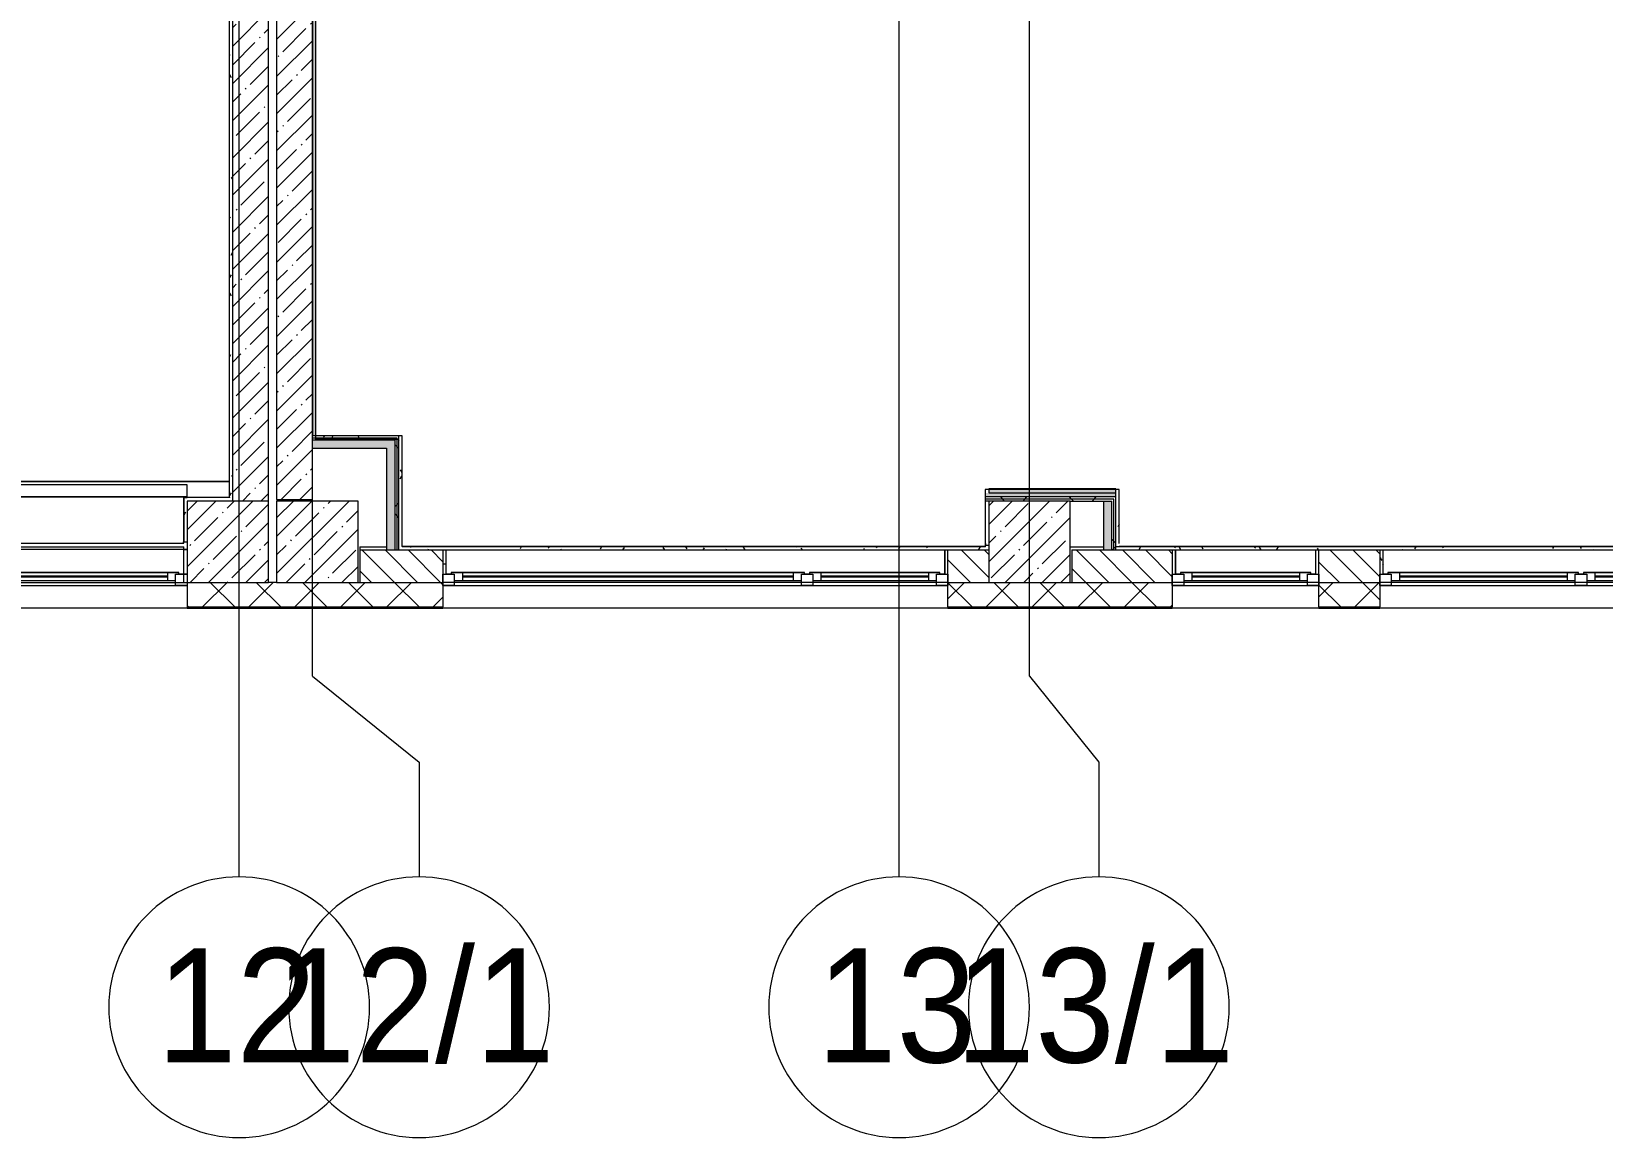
# Model space of a CAD drawing. Header units: millimetres. Extents: x -625 to 415037, y -3642 to 102118.
# Drawn here: x 185807 to 195449, y 71033 to 77822 of the extents above; entities that cross this region are included whole.
import ezdxf

# ---------------------------------------------------------------- set-up
doc = ezdxf.new("R2010")
doc.units = ezdxf.units.MM
doc.linetypes.add('Осевая', pattern=[6350, 1270, -952.5, 3175, -952.5])
for name, color, linetype, lineweight in [('A-GLAZ', 7, 'Continuous', 9), ('A-GLAZ-1', 7, 'Continuous', 5), ('A-WALL', 7, 'Continuous', 5), ('I-WALL', 7, 'Continuous', 5), ('S-COLS', 7, 'Continuous', 9), ('S-COLS-1', 7, 'Continuous', 5), ('Оси', 7, 'Continuous', 9), ('Оси-1', 7, 'Continuous', 20), ('Оси-2', 7, 'Осевая', 9)]:
    doc.layers.add(name, color=color, linetype=linetype, lineweight=lineweight)
doc.layers.add('A-WALL-1', color=9, linetype='Continuous', lineweight=5, true_color=0x808080)
doc.layers.add('A-WALL-FNSH-1', color=9, linetype='Continuous', lineweight=5, true_color=0x808080)
doc.styles.add('Arial', font='arial.ttf', dxfattribs={"width": 0.9, "height": 700})
pattern_1 = [(45, (148772.12, 0), (-114.04925, 114.04925), []), (45, (148886.17, 0), (-114.04925, 114.04925), [201.612, -40.322, 6.706, -33.617])]
pattern_2 = [(135, (148772.12, 0), (-70.71068, -70.71068), [])]
pattern_3 = [(0, (148772.123, 0), (243.84, 60.96), [20.117, -162.763, 20.117, -162.763, -975.36]), (0, (148772.123, 0), (243.84, 60.96), [-365.76, 20.117, -345.643, 20.117, -162.763, -426.72]), (0, (148772.123, 0), (243.84, 60.96), [-914.4, 20.117, -101.803, 20.117, -284.683]), (120, (148863.563, 30.48), (-174.71291, 180.691634), [20.117, -162.763, 20.117, -162.763, -975.36]), (120, (148863.563, 30.48), (-174.71291, 180.691634), [-365.76, 20.117, -345.643, 20.117, -162.763, -426.72]), (120, (148863.563, 30.48), (-174.71291, 180.691634), [-914.4, 20.117, -101.803, 20.117, -284.683]), (240, (148894.043, 152.4), (-69.12709, -241.651634), [20.117, -162.763, 20.117, -162.763, -975.36]), (240, (148894.043, 152.4), (-69.12709, -241.651634), [-365.76, 20.117, -345.643, 20.117, -162.763, -426.72]), (240, (148894.043, 152.4), (-69.12709, -241.651634), [-914.4, 20.117, -101.803, 20.117, -284.683])]
pattern_4 = [(45, (148772.12, 0), (-212.132, 212.132), []), (135, (148772.12, 0), (-212.132, -212.132), [])]

# ---------------------------------------------------------------- blocks, each defined once
blk = doc.blocks.new('BSC_Колонна _Прямоугольная - 500х500-V285-Объем проектирования 2 этажа')
at = {"layer": 'S-COLS-1'}
h = blk.add_hatch(dxfattribs=at)
h.set_pattern_fill('FP_11', color=256, style=0, pattern_type=2)
h.set_pattern_definition([(45, (-38790, -150), (-114.04925, 114.04925), []), (45, (-38675.95, -150), (-114.04925, 114.04925), [201.613, -40.323, 6.706, -33.617])])
h.paths.add_polyline_path([(-250, -250), (250, -250), (250, 250), (-250, 250), (-250, -50)])
for p, q in [((250, 250), (-250, 250)), ((-250, 250), (-250, -250)), ((250, -250), (250, 250)), ((-250, -250), (250, -250))]:
    blk.add_line(p, q, dxfattribs=at)
blk = doc.blocks.new('BSC_Колонна _Прямоугольная - 500х500-V286-Объем проектирования 2 этажа')
at = {"layer": 'S-COLS-1'}
h = blk.add_hatch(dxfattribs=at)
h.set_pattern_fill('FP_12', color=256, style=0, pattern_type=2)
h.set_pattern_definition([(45, (-43160, -150), (-114.04925, 114.04925), []), (45, (-43045.95, -150), (-114.04925, 114.04925), [201.613, -40.323, 6.706, -33.617])])
h.paths.add_polyline_path([(-250, -250), (250, -250), (250, 250), (-250, 250), (-250, -50)])
for p, q in [((250, 250), (-250, 250)), ((-250, 250), (-250, -250)), ((250, -250), (250, 250)), ((-250, -250), (250, -250))]:
    blk.add_line(p, q, dxfattribs=at)
blk = doc.blocks.new('120_Окно_СКБ_2Ст - 120_Окно_СКБ_2Ст 3100х2500 _мал_ створка слева-2_-22446420-Объем проектирования 2 этажа')
at = {"layer": 'A-GLAZ'}
for p, q in [((-1550, -127), (-1550, -57)), ((-1550, -57), (-1480, -57)), ((-1480, -57), (-1480, -127)), ((-720, -87), (-1480, -87)), ((-1480, -87), (-1480, -127)), ((-1430, -137), (-1430, -87)), ((-770, -137), (-770, -87)), ((-720, -127), (-720, -57)), ((-720, -57), (-650, -57)), ((-720, -127), (-720, -87)), ((-650, -57), (-650, -127)), ((1480, -87), (-650, -87)), ((-650, -87), (-650, -127)), ((-600, -137), (-600, -87)), ((1430, -137), (1430, -87)), ((1480, -127), (1480, -57)), ((1480, -57), (1550, -57)), ((1480, -127), (1480, -87)), ((1550, -57), (1550, -127)), ((-1480, -127), (-1550, -127)), ((-1480, -127), (-1500, -127)), ((-1500, -127), (-1500, -137)), ((-1500, -137), (-700, -137)), ((-700, -137), (-1500, -137)), ((-650, -127), (-720, -127)), ((-700, -127), (-720, -127)), ((-700, -137), (-700, -127)), ((-650, -127), (-670, -127)), ((-670, -127), (-670, -137)), ((-670, -137), (1500, -137)), ((1500, -137), (-670, -137)), ((1550, -127), (1480, -127)), ((1500, -127), (1480, -127)), ((1500, -137), (1500, -127))]:
    blk.add_line(p, q, dxfattribs=at)
at = {"layer": 'A-GLAZ-1'}
for p, q in [((1550, -57), (-1550, -57)), ((-1530, -127), (-1500, -127)), ((-1430, -107), (-770, -107)), ((-770, -117), (-1430, -117)), ((-700, -127), (-670, -127)), ((-600, -107), (1430, -107)), ((1430, -117), (-600, -117)), ((1500, -127), (1530, -127))]:
    blk.add_line(p, q, dxfattribs=at)
blk = doc.blocks.new('120_Окно_СКБ_2Ст - 120_Окно_СКБ_2Ст 2100х2400 _мал створка справа_-V319-Объем проектирования 2 этажа')
at = {"layer": 'A-GLAZ'}
for p, q in [((-1050, -127), (-1050, -57)), ((-1050, -57), (-980, -57)), ((-980, -57), (-980, -127)), ((150, -87), (-980, -87)), ((-980, -87), (-980, -127)), ((-930, -137), (-930, -87)), ((100, -137), (100, -87)), ((150, -127), (150, -57)), ((150, -57), (220, -57)), ((150, -127), (150, -87)), ((220, -57), (220, -127)), ((980, -87), (220, -87)), ((220, -87), (220, -127)), ((270, -137), (270, -87)), ((930, -137), (930, -87)), ((980, -127), (980, -57)), ((980, -57), (1050, -57)), ((980, -127), (980, -87)), ((1050, -57), (1050, -127)), ((-980, -127), (-1050, -127)), ((-980, -127), (-1000, -127)), ((-1000, -127), (-1000, -137)), ((-1000, -137), (170, -137)), ((170, -137), (-1000, -137)), ((220, -127), (150, -127)), ((170, -127), (150, -127)), ((170, -137), (170, -127)), ((220, -127), (200, -127)), ((200, -127), (200, -137)), ((200, -137), (1000, -137)), ((1000, -137), (200, -137)), ((1050, -127), (980, -127)), ((1000, -127), (980, -127)), ((1000, -137), (1000, -127))]:
    blk.add_line(p, q, dxfattribs=at)
at = {"layer": 'A-GLAZ-1'}
for p, q in [((1050, -57), (-1050, -57)), ((-1050, -127), (-1000, -127)), ((-930, -107), (100, -107)), ((100, -117), (-930, -117)), ((170, -127), (200, -127)), ((270, -107), (930, -107)), ((930, -117), (270, -117)), ((1000, -127), (1030, -127))]:
    blk.add_line(p, q, dxfattribs=at)
blk = doc.blocks.new('120_Окно_СКБ_2Ст - 120_Окно_СКБ_2Ст 2100х2500 _мал створка СЛЕВА_-V322-Объем проектирования 2 этажа')
at = {"layer": 'A-GLAZ'}
for p, q in [((-1050, -127), (-1050, -57)), ((-1050, -57), (-980, -57)), ((-980, -57), (-980, -127)), ((-220, -87), (-980, -87)), ((-980, -87), (-980, -127)), ((-930, -137), (-930, -87)), ((-270, -137), (-270, -87)), ((-220, -127), (-220, -57)), ((-220, -57), (-150, -57)), ((-220, -127), (-220, -87)), ((-150, -57), (-150, -127)), ((980, -87), (-150, -87)), ((-150, -87), (-150, -127)), ((-100, -137), (-100, -87)), ((930, -137), (930, -87)), ((980, -127), (980, -57)), ((980, -57), (1050, -57)), ((980, -127), (980, -87)), ((1050, -57), (1050, -127)), ((-980, -127), (-1050, -127)), ((-980, -127), (-1000, -127)), ((-1000, -127), (-1000, -137)), ((-1000, -137), (-200, -137)), ((-200, -137), (-1000, -137)), ((-150, -127), (-220, -127)), ((-200, -127), (-220, -127)), ((-200, -137), (-200, -127)), ((-150, -127), (-170, -127)), ((-170, -127), (-170, -137)), ((-170, -137), (1000, -137)), ((1000, -137), (-170, -137)), ((1050, -127), (980, -127)), ((1000, -127), (980, -127)), ((1000, -137), (1000, -127))]:
    blk.add_line(p, q, dxfattribs=at)
at = {"layer": 'A-GLAZ-1'}
for p, q in [((1050, -57), (-1050, -57)), ((-1030, -127), (-1000, -127)), ((-930, -107), (-270, -107)), ((-270, -117), (-930, -117)), ((-200, -127), (-170, -127)), ((-100, -107), (930, -107)), ((930, -117), (-100, -117)), ((1000, -127), (1030, -127))]:
    blk.add_line(p, q, dxfattribs=at)
blk = doc.blocks.new('BSC_Колонна _Прямоугольная - 500х500-V366-Объем проектирования 2 этажа')
at = {"layer": 'S-COLS-1'}
h = blk.add_hatch(dxfattribs=at)
h.set_pattern_fill('FP_112', color=256, style=0, pattern_type=2)
h.set_pattern_definition([(45, (-38240, -150), (-114.04925, 114.04925), []), (45, (-38125.95, -150), (-114.04925, 114.04925), [201.613, -40.323, 6.706, -33.617])])
h.paths.add_polyline_path([(250, -250), (250, 250), (-250, 250), (-250, -250), (177, -250)])
for p, q in [((250, 250), (-250, 250)), ((-250, 250), (-250, -250)), ((250, -250), (250, 250)), ((-250, -250), (250, -250))]:
    blk.add_line(p, q, dxfattribs=at)
blk = doc.blocks.new('120_Окно_СКБ_1Ст - 120_Окно_СКБ_1Ст 900х2500_h_-V390-Объем проектирования 2 этажа')
at = {"layer": 'A-GLAZ'}
for p, q in [((-450, -127), (-450, -57)), ((-450, -57), (-380, -57)), ((-380, -57), (-380, -127)), ((380, -87), (-380, -87)), ((-380, -87), (-380, -127)), ((-330, -137), (-330, -87)), ((330, -137), (330, -87)), ((380, -127), (380, -57)), ((380, -57), (450, -57)), ((380, -127), (380, -87)), ((450, -57), (450, -127)), ((-380, -127), (-450, -127)), ((-380, -127), (-400, -127)), ((-400, -127), (-400, -137)), ((-400, -137), (400, -137)), ((400, -137), (-400, -137)), ((450, -127), (380, -127)), ((400, -127), (380, -127)), ((400, -137), (400, -127))]:
    blk.add_line(p, q, dxfattribs=at)
at = {"layer": 'A-GLAZ-1'}
for p, q in [((450, -57), (-450, -57)), ((-430, -127), (-400, -127)), ((-330, -107), (330, -107)), ((330, -117), (-330, -117)), ((400, -127), (430, -127))]:
    blk.add_line(p, q, dxfattribs=at)
blk = doc.blocks.new('Зашивка приборов отопления25 - Зашивка приборов отопления-33322064-Объем проектирования 2 этажа')
at = {"layer": 'A-WALL'}
for p, q in [((36640, 23400), (34540, 23400)), ((34540, 23084), (34540, 23079)), ((34540, 23079), (36620, 23079)), ((36620, 23079), (34540, 23079)), ((34540, 23079), (34540, 23004)), ((34540, 23004), (36620, 23004))]:
    blk.add_line(p, q, dxfattribs=at)
blk = doc.blocks.new('Ось сетки - D8-29747960-Объем проектирования 2 этажа')
at = {"layer": 'Оси-1'}
for start, end in [(360, 180), (180, 360)]:
    blk.add_arc((0, 0), 4, start, end, dxfattribs=at)
blk = doc.blocks.new('2floor')
at = {"layer": 'A-WALL'}
h = blk.add_hatch(dxfattribs=at)
h.set_pattern_fill('FP_2', color=256, style=0, pattern_type=2)
h.set_pattern_definition(pattern_2)
h.paths.add_polyline_path([(191662.1, -100), (191682.1, -100), (191682.1, 100), (191432.1, 100), (191432.1, -100), (191525.5, -100)])
h.paths.add_polyline_path([(187826, -100), (188332.1, -100), (188332.1, 100), (187822.1, 100), (187822.1, -100)])
h = blk.add_hatch(dxfattribs=at)
h.set_pattern_fill('FP_2', color=256, style=0, pattern_type=2)
h.set_pattern_definition(pattern_2)
h.paths.add_polyline_path([(192248.3, -100), (192808.5, -100), (192808.5, 100), (192192.1, 100), (192192.1, -100)])
h.paths.add_polyline_path([(193708.5, -100), (194082.1, -100), (194082.1, 100), (193708.5, 100), (193708.5, 81.4)])
h = blk.add_hatch(dxfattribs=at)
h.set_pattern_fill('FP_24', color=256, style=0, pattern_type=2)
h.set_pattern_definition([(45, (148772.12, 0), (-141.42136, 141.42136), []), (135, (148772.12, 0), (-141.42136, -141.42136), [])])
h.paths.add_polyline_path([(224252.1, -250), (224472.1, -250), (224472.1, -100), (220332.1, -100), (220332.1, -250), (224048.6, -250)])
h.paths.add_polyline_path([(216098.5, -250), (219432.1, -250), (219432.1, -100), (215832.1, -100), (215832.1, -250)])
h.paths.add_polyline_path([(214182.1, -250), (214932.1, -250), (214932.1, -100), (213932.1, -100), (213932.1, -250)])
h.paths.add_polyline_path([(210182.1, -250), (210832.1, -250), (210832.1, -100), (209682.1, -100), (209682.1, -250)])
h.paths.add_polyline_path([(207582.1, -250), (207582.1, -100), (206832.1, -100), (206832.1, -250), (207425.7, -250)])
h.paths.add_polyline_path([(205182.1, -250), (205932.1, -250), (205932.1, -100), (205182.1, -100), (205182.1, -118)])
h.paths.add_polyline_path([(200682.1, -250), (202082.1, -250), (202082.1, -100), (200682.1, -100)])
h.paths.add_polyline_path([(196584.7, -250), (197582.1, -250), (197582.1, -100), (196182.1, -100), (196182.1, -250)])
h.paths.add_polyline_path([(191682.1, -250), (192808.5, -250), (192808.5, -100), (191432.1, -100), (191432.1, -250), (191525.5, -250)])
h.paths.add_polyline_path([(194082.1, -250), (194082.1, -100), (193708.5, -100), (193708.5, -250)])
h.paths.add_polyline_path([(187262.1, -250), (188332.1, -250), (188332.1, -100), (186762.1, -100), (186762.1, -250), (187189.1, -250)])
h.paths.add_polyline_path([(181782.1, -250), (182642.1, -250), (182642.1, -100), (181782.1, -100), (181782.1, -118)])
h.paths.add_polyline_path([(183575.5, -250), (184662.1, -250), (184662.1, -100), (183542.1, -100), (183542.1, -250)])
h.paths.add_polyline_path([(178516.3, -250), (179682.1, -250), (179682.1, -100), (177981.9, -100), (177981.9, -250)])
h.paths.add_polyline_path([(171289, -250), (171482.1, -250), (171482.1, -100), (170382.1, -100), (170382.1, -250), (171282.1, -250)])
h.paths.add_polyline_path([(174902.6, -250), (175181.9, -250), (175181.9, -100), (173582.1, -100), (173582.1, -250), (174332.1, -250)])
h.paths.add_polyline_path([(165432.1, -250), (166032.1, -250), (166032.1, -100), (164882.1, -100), (164882.1, -250)])
h.paths.add_polyline_path([(167582.1, -250), (167582.1, -100), (166932.1, -100), (166932.1, -250), (166952.6, -250)])
h.paths.add_polyline_path([(160932.1, -250), (161782.1, -250), (161782.1, -100), (160432.1, -100), (160432.1, -250), (160448, -250)])
h.paths.add_polyline_path([(155388.8, -250), (157332.1, -250), (157332.1, -100), (153402.1, -100), (153402.1, -250), (154666.1, -250)])
h.paths.add_polyline_path([(148662.1, -250), (152502.1, -250), (152502.1, -100), (148512.1, -100), (148512.1, -250)])
at = {"layer": 'I-WALL'}
h = blk.add_hatch(dxfattribs=at)
h.set_pattern_fill('FP_1', color=256, style=0, pattern_type=2)
h.set_pattern_definition(pattern_1)
h.paths.add_polyline_path([(187042.1, 400), (187262.1, 400), (187262.1, 7400), (187042.1, 7400), (187042.1, 400.1)])
h = blk.add_hatch(dxfattribs=at)
h.set_pattern_fill('FP_1', color=256, style=0, pattern_type=2)
h.set_pattern_definition(pattern_1)
h.paths.add_polyline_path([(187492.7, 410), (187532.1, 410), (187532.1, 7400), (187312.1, 7400), (187312.1, 410), (187491.8, 410)])
h = blk.add_hatch(dxfattribs=at)
h.set_pattern_fill('FP_191', color=256, style=0, pattern_type=2)
h.set_pattern_definition(pattern_3)
h.paths.add_polyline_path([(187532.1, 800), (187552.1, 800), (187552.1, 7379), (187532.1, 7380), (187532.1, 1619.8)])
h = blk.add_hatch(dxfattribs=at)
h.set_pattern_fill('FP_191', color=256, style=0, pattern_type=2)
h.set_pattern_definition(pattern_3)
h.paths.add_polyline_path([(187042.1, 400), (187041, 5250), (187022.1, 5250), (187022.1, 421), (187041.9, 400.2)])
h.paths.add_polyline_path([(187033.9, 400), (187041.9, 400.3), (187022.1, 420), (187022.1, 400)])
h = blk.add_hatch(dxfattribs=at)
h.set_pattern_fill('FP_192', color=256, style=0, pattern_type=2)
h.set_pattern_definition(pattern_4)
h.paths.add_polyline_path([(187809.2, 775), (188049.6, 775), (188049.6, 780), (187552.1, 780), (187552.1, 787.5), (187532.1, 787.5), (187533, 775), (187553.1, 775)])
for points in [[(187812.1, 725), (188037.1, 725), (188037.1, 775), (187532.1, 775), (187532.1, 725), (187810.1, 725)], [(187987.1, 100), (188037.1, 100), (188037.1, 725), (187987.1, 725), (187987.1, 120)], [(191683.9, 425), (192462.1, 425), (192462.1, 475), (191682.1, 475), (191682.1, 450), (191662.1, 449.4), (191662.1, 425), (191682.1, 425)], [(192387.1, 100), (192437.1, 100), (192437.1, 400), (192387.1, 400), (192387.1, 120)]]:
    blk.add_hatch(color=256, dxfattribs=at).paths.add_polyline_path(points)
h = blk.add_hatch(dxfattribs=at)
h.set_pattern_fill('FP_191', color=256, style=0, pattern_type=2)
h.set_pattern_definition(pattern_3)
h.paths.add_polyline_path([(187987.1, 780), (188062.1, 780), (188062.1, 800), (187553.1, 800), (187552.1, 780), (187962.2, 780)])
h = blk.add_hatch(dxfattribs=at)
h.set_pattern_fill('FP_192', color=256, style=0, pattern_type=2)
h.set_pattern_definition(pattern_4)
h.paths.add_polyline_path([(188049.6, 100), (188049.6, 775), (188037.1, 775), (188037.1, 100)])
h = blk.add_hatch(dxfattribs=at)
h.set_pattern_fill('FP_192', color=256, style=0, pattern_type=2)
h.set_pattern_definition(pattern_4)
h.paths.add_polyline_path([(188049.6, 100), (188062.1, 100), (188062.1, 780), (188049.6, 780), (188049.6, 120)])
h = blk.add_hatch(dxfattribs=at)
h.set_pattern_fill('FP_191', color=256, style=0, pattern_type=2)
h.set_pattern_definition(pattern_3)
h.paths.add_polyline_path([(188062.1, 120), (188082.1, 121), (188082.1, 800), (188062.1, 800), (188062.1, 120.1)])
h = blk.add_hatch(dxfattribs=at)
h.set_pattern_fill('FP_191', color=256, style=0, pattern_type=2)
h.set_pattern_definition(pattern_3)
h.paths.add_polyline_path([(186742.1, 150), (186762.1, 150), (186762.1, 400), (186742.1, 398.4), (186742.1, 397.1)])
h = blk.add_hatch(dxfattribs=at)
h.set_pattern_fill('FP_192', color=256, style=0, pattern_type=2)
h.set_pattern_definition(pattern_4)
h.paths.add_polyline_path([(192248.3, 412.5), (192462.1, 412.5), (192462.1, 425), (191662.1, 425), (191662.1, 412.5), (192182.1, 412.5)])
h = blk.add_hatch(dxfattribs=at)
h.set_pattern_fill('FP_192', color=256, style=0, pattern_type=2)
h.set_pattern_definition(pattern_4)
h.paths.add_polyline_path([(192449.6, 400), (192449.6, 412.5), (191662.1, 412.5), (191662.1, 400), (192437.1, 400)])
h = blk.add_hatch(dxfattribs=at)
h.set_pattern_fill('FP_192', color=256, style=0, pattern_type=2)
h.set_pattern_definition(pattern_4)
h.paths.add_polyline_path([(192449.6, 100), (192449.6, 400), (192437.1, 400), (192437.1, 100)])
h = blk.add_hatch(dxfattribs=at)
h.set_pattern_fill('FP_192', color=256, style=0, pattern_type=2)
h.set_pattern_definition(pattern_4)
h.paths.add_polyline_path([(192462.1, 100), (192462.1, 412.5), (192449.6, 412.5), (192449.6, 100)])
h = blk.add_hatch(dxfattribs=at)
h.set_pattern_fill('FP_191', color=256, style=0, pattern_type=2)
h.set_pattern_definition(pattern_3)
h.paths.add_polyline_path([(192462.1, 120), (192482.1, 121), (192482.1, 470), (192462.1, 470), (192462.1, 121)])
h = blk.add_hatch(dxfattribs=at)
h.set_pattern_fill('FP_191', color=256, style=0, pattern_type=2)
h.set_pattern_definition(pattern_3)
h.paths.add_polyline_path([(191662.1, 100), (191662.1, 120), (188062.1, 120), (188062.1, 100), (191525.5, 100)])
h = blk.add_hatch(dxfattribs=at)
h.set_pattern_fill('FP_191', color=256, style=0, pattern_type=2)
h.set_pattern_definition(pattern_3)
h.paths.add_polyline_path([(188352.1, -48), (188352.1, 100), (188332.1, 100), (188332.1, -48)])
h = blk.add_hatch(dxfattribs=at)
h.set_pattern_fill('FP_191', color=256, style=0, pattern_type=2)
h.set_pattern_definition(pattern_3)
h.paths.add_polyline_path([(191412.1, -48), (191432.1, -48), (191432.1, 100), (191412.1, 100), (191412.1, -38)])
h = blk.add_hatch(dxfattribs=at)
h.set_pattern_fill('FP_191', color=256, style=0, pattern_type=2)
h.set_pattern_definition(pattern_3)
h.paths.add_polyline_path([(192462.1, 100), (196182.1, 100), (196180.3, 120), (192462.1, 120)])
h = blk.add_hatch(dxfattribs=at)
h.set_pattern_fill('FP_191', color=256, style=0, pattern_type=2)
h.set_pattern_definition(pattern_3)
h.paths.add_polyline_path([(192808.5, -48), (192828.5, -48), (192828.5, 100), (192808.5, 100), (192808.5, 81.4)])
h = blk.add_hatch(dxfattribs=at)
h.set_pattern_fill('FP_191', color=256, style=0, pattern_type=2)
h.set_pattern_definition(pattern_3)
h.paths.add_polyline_path([(194082.1, -48), (194102.1, -48), (194102.1, 100), (194082.1, 100), (194082.1, 81.4)])
at = {"layer": 'A-WALL'}
for p, q in [((187532.1, 787.5), (187532.1, 7400)), ((187532.1, 7380), (187532.1, 800)), ((187552.1, 780), (187552.1, 7379)), ((187042.1, 400), (187042.1, 6170)), ((187532.1, 787.5), (188049.6, 787.5)), ((187532.1, 775), (188037.1, 775)), ((188037.1, 775), (188037.1, 100)), ((188049.6, 787.5), (188049.6, 100)), ((186762.1, 420), (186742.1, 420)), ((192462.1, 425), (191662.1, 425)), ((192449.6, 412.5), (191662.1, 412.5)), ((192437.1, 100), (192437.1, 400)), ((192449.6, 100), (192449.6, 412.5)), ((188082.1, 121), (188082.1, 120)), ((191662.1, 120), (188082.1, 120)), ((191662.1, 120), (191662.1, 130)), ((183542.1, -100), (186762.1, -100)), ((187812.1, -100), (188332.1, -100)), ((191432.1, -100), (191682.1, -100)), ((192182.1, -100), (192808.5, -100)), ((193708.5, -100), (194082.1, -100)), ((186762.1, -258), (184662.1, -258)), ((186762.1, -250), (188332.1, -250)), ((186762.1, -253), (188332.1, -253)), ((191432.1, -258), (188332.1, -258)), ((191432.1, -250), (192808.5, -250)), ((191432.1, -253), (192808.5, -253)), ((193708.5, -258), (192808.5, -258)), ((193708.5, -250), (194082.1, -250)), ((193708.5, -253), (194082.1, -253)), ((196182.1, -258), (194082.1, -258))]:
    blk.add_line(p, q, dxfattribs=at)
at = {"layer": 'A-WALL-1'}
for p, q in [((187262.1, 400), (187262.1, 7400)), ((187312.1, 7400), (187312.1, 410)), ((187911.9, 800), (187532.1, 800)), ((187532.1, 410), (187532.1, 787.5)), ((187552.1, 780), (188062.1, 780)), ((188062.1, 100), (188062.1, 800)), ((187532.1, 725), (187987.1, 725)), ((187987.1, 725), (187987.1, 100)), ((186742.1, 420), (186742.1, 150)), ((187022.1, 421), (187022.1, 420)), ((187312.1, 410), (187532.1, 410)), ((192462.1, 470), (191662.1, 470)), ((191682.1, 400), (191662.1, 400)), ((192462.1, 475), (191682.1, 475)), ((191682.1, 470), (191682.1, 450)), ((191682.1, 450), (192462.1, 450)), ((192182.1, 400), (192437.1, 400)), ((192387.1, 400), (192387.1, 100)), ((192462.1, 100), (192462.1, 475)), ((186742.1, 150), (186762.1, 150)), ((187822.1, 100), (187822.1, -100)), ((187822.1, 100), (191682.1, 100)), ((188332.1, 100), (188332.1, -250)), ((188352.1, -48), (188352.1, 100)), ((191412.1, 100), (191412.1, -48)), ((191432.1, -250), (191432.1, 100)), ((191662.1, 140.5), (191662.1, 130)), ((191662.1, 130), (191682.1, 130)), ((192192.1, 100), (192192.1, -100)), ((192192.1, 100), (196182.1, 100)), ((196182.1, 120), (192462.1, 120)), ((192482.1, 120), (192482.1, 121)), ((192808.5, 100), (192808.5, -250)), ((192828.5, -48), (192828.5, 100)), ((193688.5, 100), (193688.5, -48)), ((193708.5, -250), (193708.5, 100)), ((194082.1, 100), (194082.1, -250)), ((194102.1, -48), (194102.1, 100)), ((188332.1, -48), (188352.1, -48)), ((191412.1, -48), (191432.1, -48)), ((192808.5, -48), (192828.5, -48)), ((193688.5, -48), (193708.5, -48)), ((194082.1, -48), (194102.1, -48)), ((186762.1, -100), (186762.1, -250)), ((187312.1, -100), (187262.1, -100))]:
    blk.add_line(p, q, dxfattribs=at)
at = {"layer": 'A-WALL-FNSH-1'}
for p, q in [((187553.1, 801), (187553.1, 7380)), ((187021.1, 5249), (187021.1, 421)), ((187022.1, 421), (187022.1, 5250)), ((188083.1, 801), (187553.1, 801)), ((188083.1, 121), (188083.1, 801)), ((186741.1, 421), (186741.1, 150)), ((187021.1, 421), (186741.1, 421)), ((191661.1, 471), (191661.1, 121)), ((192483.1, 471), (191661.1, 471)), ((191662.1, 420.5), (191661.1, 420.5)), ((191662.1, 140.5), (191662.1, 470)), ((192483.1, 140), (192483.1, 471)), ((186741.1, 150), (186742.1, 150)), ((186742.1, 100), (186741.1, 100)), ((186741.1, 100), (186741.1, -48)), ((191661.1, 121), (188083.1, 121)), ((188353.1, -48), (188353.1, 100)), ((191411.1, 100), (191411.1, -48)), ((191661.1, 140.5), (191662.1, 140.5)), ((192482.1, 140), (192483.1, 140)), ((196161.1, 121), (192482.1, 121)), ((192829.5, -48), (192829.5, 100)), ((193687.5, 100), (193687.5, -48)), ((194103.1, -48), (194103.1, 100)), ((186741.1, -48), (186742.1, -48)), ((188352.1, -48), (188353.1, -48)), ((191411.1, -48), (191412.1, -48)), ((192828.5, -48), (192829.5, -48)), ((193687.5, -48), (193688.5, -48)), ((194102.1, -48), (194103.1, -48)), ((186762.1, -250), (186762.1, -258)), ((186762.1, -258), (188332.1, -258)), ((188332.1, -258), (188332.1, -250)), ((191432.1, -250), (191432.1, -258)), ((191432.1, -258), (192808.5, -258)), ((192808.5, -258), (192808.5, -250)), ((193708.5, -250), (193708.5, -258)), ((193708.5, -258), (194082.1, -258)), ((194082.1, -258), (194082.1, -250))]:
    blk.add_line(p, q, dxfattribs=at)
at = {"layer": 'I-WALL'}
for p, q in [((184683.1, 521), (187021.1, 521)), ((187021.1, 520), (184683.1, 520)), ((184662.1, 120), (186742.1, 120)), ((184682.1, 141), (186742.1, 141)), ((186741.1, 141), (186741.1, 150)), ((186742.1, 141), (186742.1, 150)), ((186742.1, -100), (186742.1, 120)), ((186762.1, 100), (186742.1, 100)), ((187822.1, 120), (187987.1, 120)), ((187822.1, 120), (187822.1, 100)), ((192182.1, 120), (192387.1, 120)), ((186762.1, -48), (186742.1, -48)), ((191432.1, -100), (188332.1, -100)), ((193708.5, -100), (192808.5, -100)), ((196182.1, -100), (194082.1, -100))]:
    blk.add_line(p, q, dxfattribs=at)
at = {"layer": 'Оси'}
for p, q in [((187532.1, -674.7), (187532.1, 4325.3)), ((191932.1, -674.7), (191932.1, 4325.3)), ((187082.1, -1906.3), (187082.1, 3093.7)), ((191132.1, -1906.3), (191132.1, 3093.7)), ((187532.1, -674.7), (188186.5, -1202.4)), ((191932.1, -674.7), (192357.9, -1202.4)), ((188186.5, -1202.4), (188186.5, -1906.3)), ((192357.9, -1202.4), (192357.9, -1906.3))]:
    blk.add_line(p, q, dxfattribs=at)
at = {"layer": 'Оси-2'}
for p, q in [((191132.1, 3093.7), (191132.1, 22398.1)), ((187082.1, 3093.7), (187082.1, 18777.7))]:
    blk.add_line(p, q, dxfattribs=at)
at = {"layer": 'A-GLAZ', "color": 3, "rotation": 180}
for name, p in [('120_Окно_СКБ_2Ст - 120_Окно_СКБ_2Ст 2100х2400 _мал створка справа_-V319-Объем проектирования 2 этажа', (185712.1, -175)), ('120_Окно_СКБ_2Ст - 120_Окно_СКБ_2Ст 3100х2500 _мал_ створка слева-2_-22446420-Объем проектирования 2 этажа', (189882.1, -175)), ('120_Окно_СКБ_1Ст - 120_Окно_СКБ_1Ст 900х2500_h_-V390-Объем проектирования 2 этажа', (193258.5, -175)), ('120_Окно_СКБ_2Ст - 120_Окно_СКБ_2Ст 2100х2500 _мал створка СЛЕВА_-V322-Объем проектирования 2 этажа', (195132.1, -175))]:
    blk.add_blockref(name, p, dxfattribs=at)
at = {"layer": 'A-WALL', "rotation": 180}
blk.add_blockref('Зашивка приборов отопления25 - Зашивка приборов отопления-33322064-Объем проектирования 2 этажа', (221302.1, 23504), dxfattribs=at)
at = {"layer": 'S-COLS'}
for name, p in [('BSC_Колонна _Прямоугольная - 500х500-V366-Объем проектирования 2 этажа', (187012.1, 150)), ('BSC_Колонна _Прямоугольная - 500х500-V285-Объем проектирования 2 этажа', (187562.1, 150)), ('BSC_Колонна _Прямоугольная - 500х500-V286-Объем проектирования 2 этажа', (191932.1, 150))]:
    blk.add_blockref(name, p, dxfattribs=at)
at = {"layer": 'Оси-1', "xscale": 199.9999999999999, "yscale": 199.9999999999999, "zscale": 199.9999999999999}
for p in [(187082.1, -2706.3), (188186.5, -2706.3), (191132.1, -2706.3), (192357.9, -2706.3)]:
    blk.add_blockref('Ось сетки - D8-29747960-Объем проектирования 2 этажа', p, dxfattribs=at)
at = {"layer": 'Оси', "char_height": 700, "attachment_point": 1, "style": 'Arial'}
for s, insert, width in [('12/1', (187305.9, -2345), 2121.265), ('13/1', (191477.3, -2345), 2121.265), ('12', (186576.9, -2345), 1212.151), ('13', (190626.9, -2345), 1212.151)]:
    blk.add_mtext(s, dxfattribs=dict(at, insert=insert, width=width))

msp = doc.modelspace()

# ---------------------------------------------------------------- block references
msp.add_blockref('2floor', (0, 74539.4))

doc.saveas('drawing.dxf')
